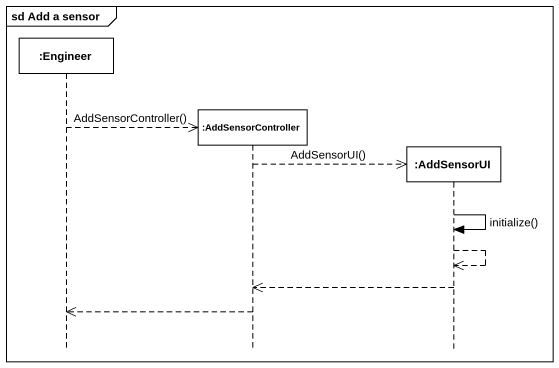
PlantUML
@startuml
mainframe sd Add a sensor
hide footbox
participant ":Engineer" as Engineer
participant ":AddSensorController" as AddSensorController
participant ":AddSensorUI" as AddSensorUI

Engineer -->> AddSensorController ** : AddSensorController()
AddSensorController -->> AddSensorUI ** : AddSensorUI()
AddSensorUI -> AddSensorUI : initialize()
AddSensorUI -->> AddSensorUI
AddSensorUI -->> AddSensorController
AddSensorController -->> Engineer
@enduml
